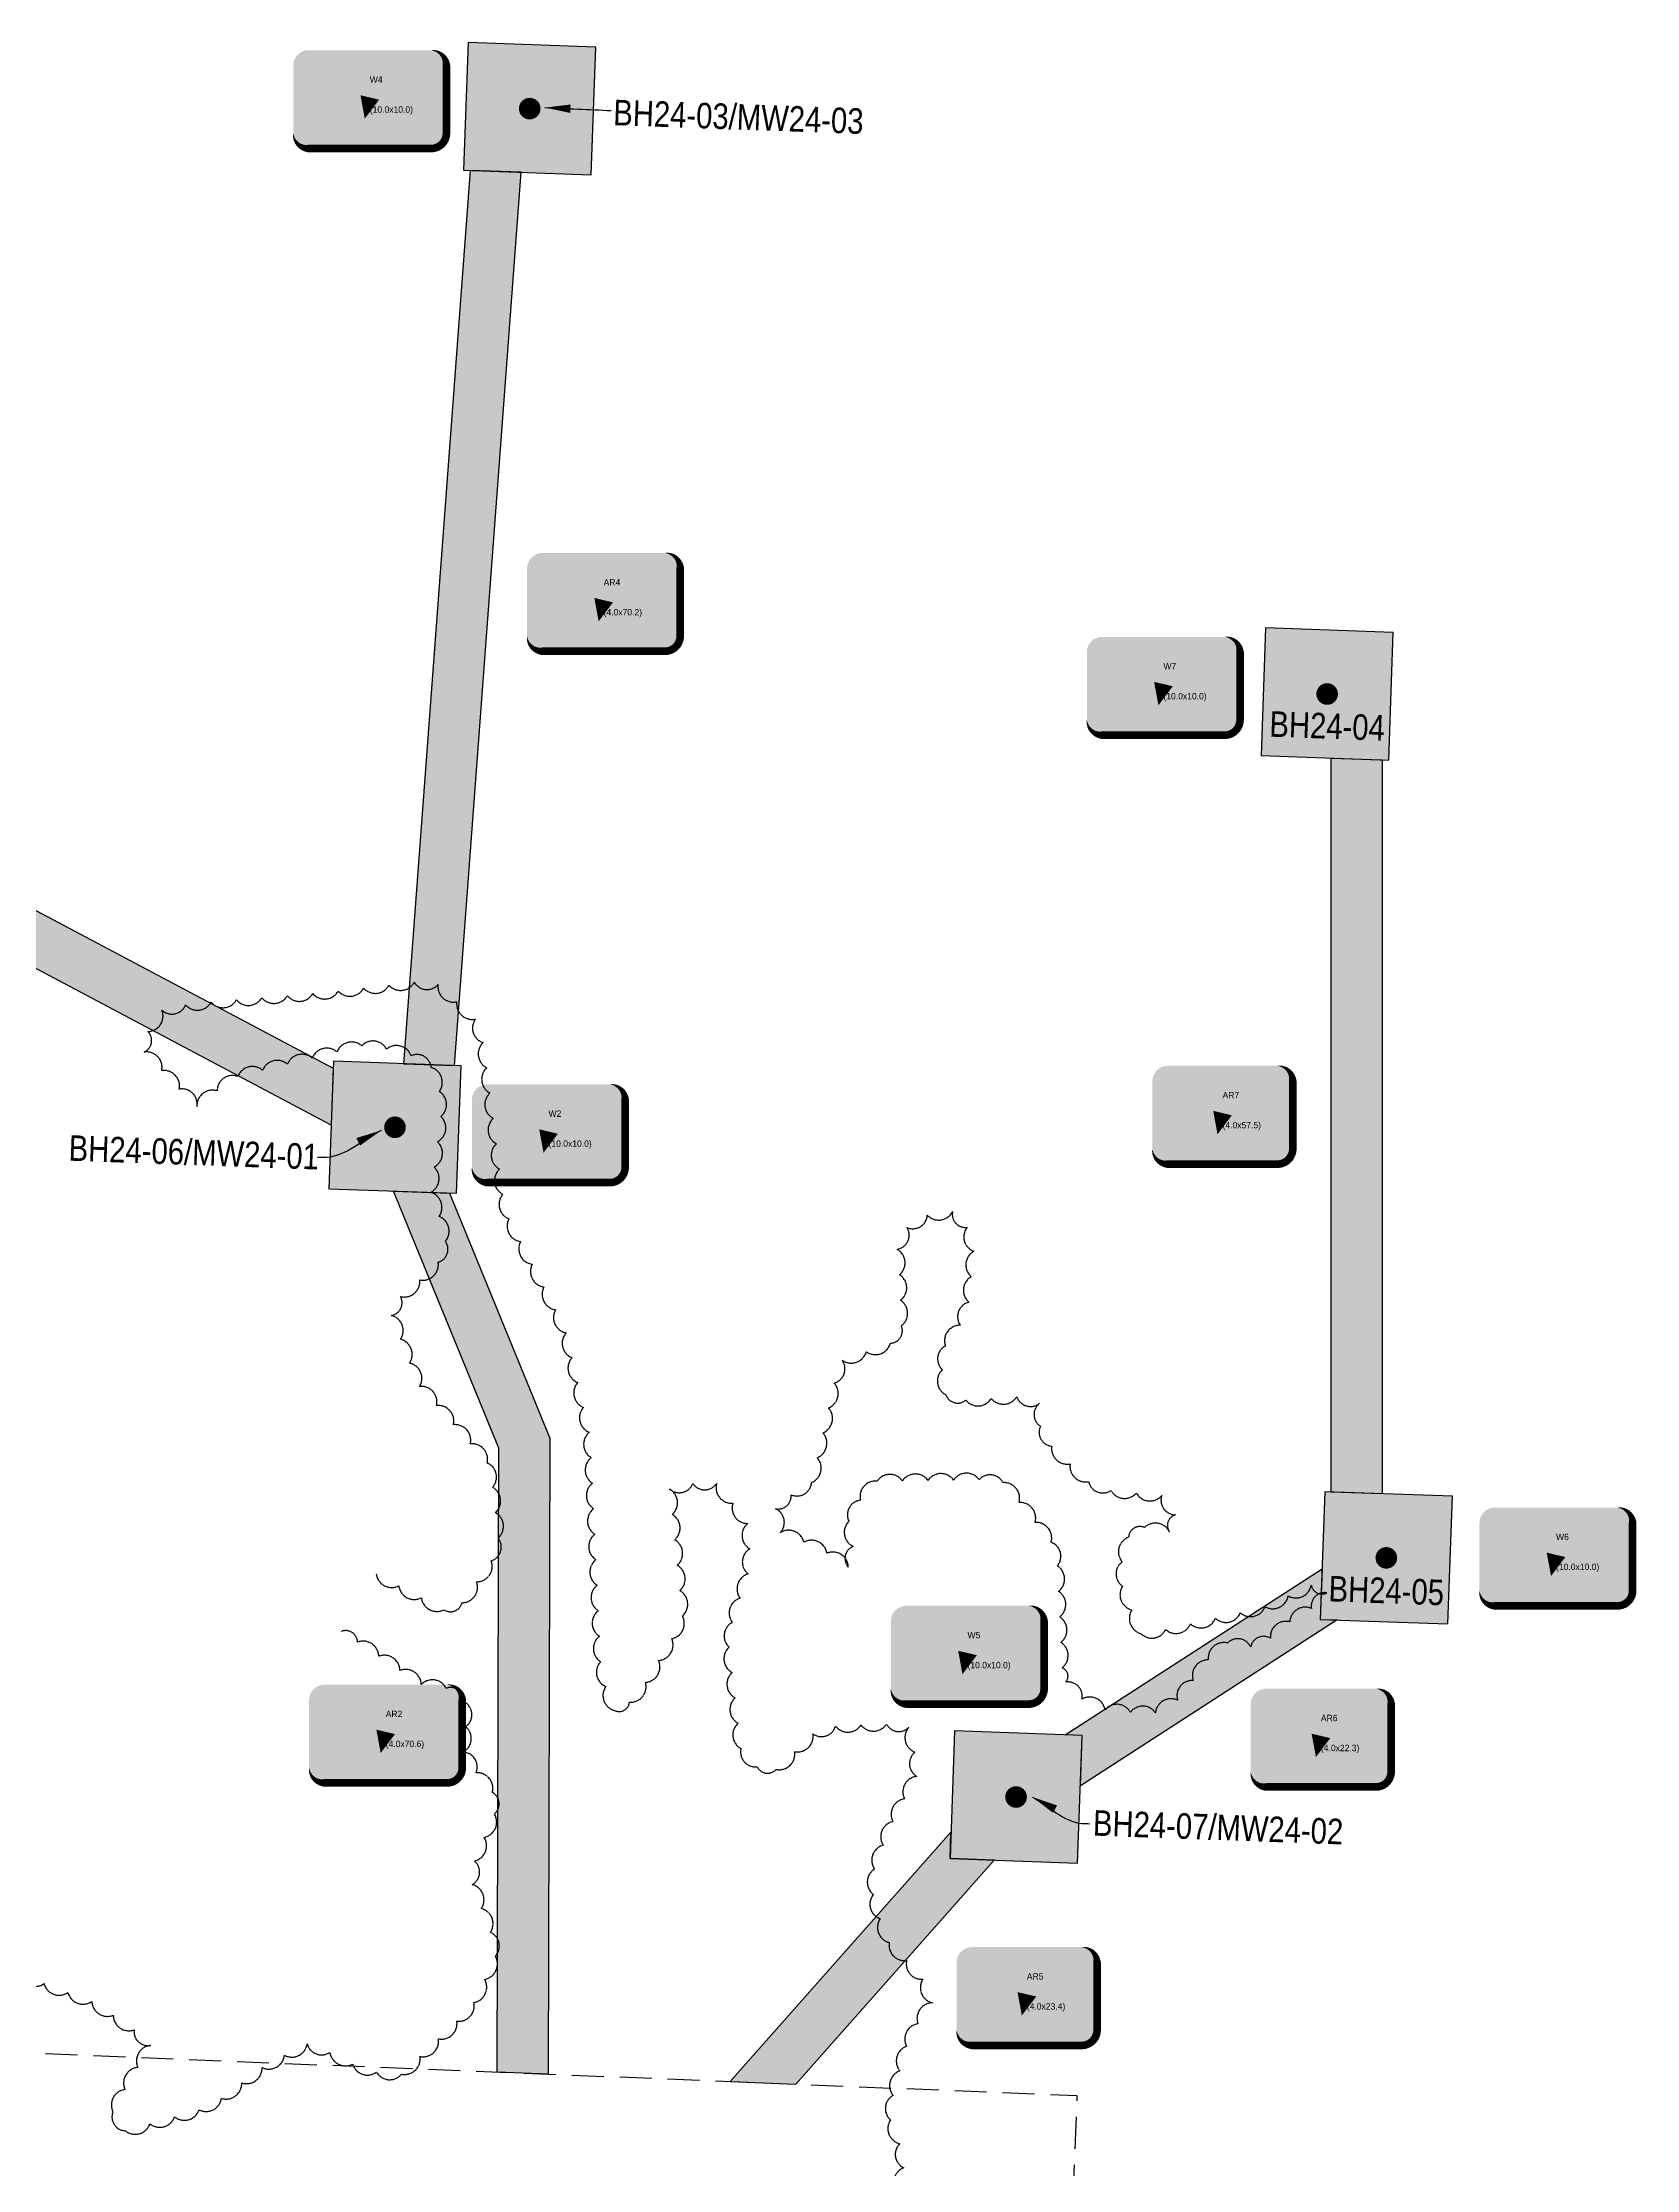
# Model space of a CAD drawing. Extents: x 344561 to 347038, y 6179051 to 6181769.
# Drawn here: x 346353 to 346977, y 6179740 to 6180573 of the extents above; entities that cross this region are included whole.
import ezdxf
from ezdxf.enums import TextEntityAlignment as Align

# ---------------------------------------------------------------- set-up
doc = ezdxf.new("R2018")
doc.units = 0
doc.header["$LTSCALE"] = 5
doc.linetypes.add('0', pattern=[1, 1, 0])
doc.linetypes.add('foc-ACCESSROAD', pattern=[3.75, 2.5, -1.25])
for name, color, linetype in [('AS-SYMBOL', 7, 'Continuous'), ('C-WS', 13, 'foc-ACCESSROAD'), ('P-TEMP-BLOCKS', 250, 'Continuous'), ('P-TEMP-BLUE', 146, 'Continuous'), ('T-BUSH', 110, '0')]:
    doc.layers.add(name, color=color, linetype=linetype)
doc.layers.add('P-TEMP-BLUE-H', color=7, linetype='Continuous', true_color=0x99e6ff)
doc.styles.add('80CG', font='ARIALN.TTF', dxfattribs={"height": 10})
doc.styles.add('DESCRIPTION', font='ARIALN.TTF', dxfattribs={"height": 2.5})
doc.styles.get("Standard").update_dxf_attribs({"font": 'ARIALN.TTF'})
doc.dimstyles.new('Compass 5 000', dxfattribs={"dimscale": 5, "dimtxt": 9, "dimasz": 2, "dimexe": 0.2, "dimexo": 0.0625, "dimgap": 0.5, "dimtad": 0, "dimtih": 1, "dimtoh": 1, "dimzin": 0, "dimdsep": 46, "dimtxsty": '80CG', "dimcen": 0.1, "dimse1": 1, "dimse2": 1, "dimclrd": 256, "dimclrt": 256, "dimaunit": 1, "dimadec": 4, "dimazin": 0, "dimtfac": 0.06, "dimtofl": 0, "dimtmove": 0, "dimatfit": 1, "dimfxl": 0.2, "dimtolj": 1, "dimtzin": 0, "dimlwd": -1, "dimarcsym": 0})

# ---------------------------------------------------------------- blocks, each defined once
blk = doc.blocks.new('*X438')
at = {"color": 0}
for p, q in [((102.1, -2061.6), (108.8, -2061.6)), ((102.2, -2061.7), (108.8, -2061.7)), ((102.3, -2061.4), (108.6, -2061.4)), ((102.3, -2061.9), (108.6, -2061.9)), ((102.5, -2061.2), (108.5, -2061.2)), ((102.5, -2062), (108.4, -2062)), ((102.6, -2062.2), (108.3, -2062.2)), ((102.7, -2061.1), (108.2, -2061.1)), ((102.8, -2062.3), (108.1, -2062.3)), ((102.9, -2060.9), (108, -2060.9)), ((103, -2062.5), (108, -2062.5)), ((103.2, -2060.8), (107.7, -2060.8)), ((103.5, -2060.6), (107.4, -2060.6)), ((103.9, -2060.5), (107, -2060.5)), ((104.5, -2060.3), (106.5, -2060.3)), ((102.1, -2068.4), (108.8, -2068.4)), ((102.2, -2068.3), (108.7, -2068.3)), ((102.3, -2068.1), (108.6, -2068.1)), ((102.3, -2068.6), (108.7, -2068.6)), ((102.5, -2068), (108.4, -2068)), ((102.5, -2068.7), (108.5, -2068.7)), ((102.7, -2067.8), (108.3, -2067.8)), ((102.7, -2068.9), (108.3, -2068.9)), ((102.8, -2067.7), (108.1, -2067.7)), ((102.9, -2069.1), (108, -2069.1)), ((103, -2067.5), (108, -2067.5)), ((103.1, -2062.7), (107.8, -2062.7)), ((103.1, -2067.3), (107.8, -2067.3)), ((103.2, -2069.2), (107.8, -2069.2)), ((103.3, -2062.8), (107.7, -2062.8)), ((103.3, -2067.2), (107.6, -2067.2)), ((103.4, -2063), (107.5, -2063)), ((103.4, -2067), (107.5, -2067)), ((103.5, -2069.4), (107.4, -2069.4)), ((103.6, -2063.1), (107.3, -2063.1)), ((103.6, -2066.9), (107.3, -2066.9)), ((103.7, -2063.3), (107.2, -2063.3)), ((103.8, -2066.7), (107.2, -2066.7)), ((103.9, -2063.4), (107, -2063.4)), ((103.9, -2066.6), (107, -2066.6)), ((103.9, -2069.5), (107.1, -2069.5)), ((104.1, -2063.6), (106.9, -2063.6)), ((104.1, -2066.4), (106.9, -2066.4)), ((104.2, -2063.7), (106.7, -2063.7)), ((104.2, -2066.2), (106.7, -2066.2)), ((104.4, -2063.9), (106.6, -2063.9)), ((104.4, -2066.1), (106.6, -2066.1)), ((104.4, -2069.7), (106.5, -2069.7)), ((104.5, -2064.1), (106.4, -2064.1)), ((104.5, -2065.9), (106.4, -2065.9)), ((104.7, -2064.2), (106.3, -2064.2)), ((104.7, -2065.8), (106.2, -2065.8)), ((104.8, -2064.4), (106.1, -2064.4)), ((104.8, -2065.6), (106.1, -2065.6)), ((105, -2064.5), (105.9, -2064.5)), ((105, -2065.5), (105.9, -2065.5)), ((105.1, -2064.7), (105.8, -2064.7)), ((105.2, -2065.3), (105.8, -2065.3)), ((105.3, -2064.8), (105.6, -2064.8)), ((105.3, -2065.2), (105.6, -2065.2))]:
    blk.add_line(p, q, dxfattribs=at)
blk = doc.blocks.new('SP')
h = blk.add_hatch(color=255)
h.dxf.hatch_style = 1
edge = h.paths.add_edge_path()
edge.add_arc((0, 0), 1.06, 0, 360)
at = {"color": 150, "true_color": 0x0582ff}
for p, q in [((0.68, -0.68), (-0.68, 0.68)), ((-0.68, -0.68), (0.68, 0.68))]:
    blk.add_line(p, q, dxfattribs=at)
blk.add_circle((0, 0), 0.96, dxfattribs=at)
at = {"color": 150, "true_color": 0x0582ff, "xscale": 0.2, "yscale": 0.2, "zscale": 0.2}
blk.add_blockref('*X438', (-21.09, 413), dxfattribs=at)
blk = doc.blocks.new('*U441')
at = {"true_color": 0x99e6ff}
h = blk.add_hatch(color=141, dxfattribs=at)
edge = h.paths.add_edge_path()
edge.add_line((-24, -20), (24, -20))
edge.add_arc((24, -14), 6, 270, 360)
edge.add_line((30, -14), (30, 12.5))
edge.add_arc((24, 12.5), 6, 0, 90)
edge.add_line((24, 18.5), (-24, 18.5))
edge.add_arc((-24, 12.5), 6, 90, 180)
edge.add_line((-30, 12.5), (-30, -14))
edge.add_arc((-24, -14), 6, 180, 270)
at = {"color": 250, "flags": 128}
blk.add_lwpolyline([(-24, -20, 3, 3, 0), (24, -20, 3, 3, 0.414214), (30, -14, 3, 3, 0), (30, 12.5, 3, 0, 0.414214), (24, 18.5, 0, 0, 0), (-24, 18.5, 0, 0, 0.414214), (-30, 12.5, 0, 0, 0), (-30, -14, 0, 3, 0.414214)], format="xyseb", close=True, dxfattribs=at)
at = {"flags": 128}
blk.add_lwpolyline([(-1.96, -8.3, 0, 7.5, 0), (0, 0, 0, 0, 0)], format="xyseb", dxfattribs=at)
at = {"color": 250, "lineweight": 30, "flags": 104}
blk.add_attdef('TEMP_AREA_W1', text='', height=12, dxfattribs=at).set_placement((0, 8.26), align=Align.MIDDLE_CENTER)
blk.add_attdef('ENTER_TEXT', text='', height=9, dxfattribs=at).set_placement((0, -3.47), align=Align.TOP_CENTER)
blk = doc.blocks.new('*U439')
at = {"true_color": 0x99e6ff}
h = blk.add_hatch(color=141, dxfattribs=at)
edge = h.paths.add_edge_path()
edge.add_line((-21.5, -20), (21.5, -20))
edge.add_arc((21.5, -14), 6, 270, 360)
edge.add_line((27.5, -14), (27.5, 12.5))
edge.add_arc((21.5, 12.5), 6, 0, 90)
edge.add_line((21.5, 18.5), (-21.5, 18.5))
edge.add_arc((-21.5, 12.5), 6, 90, 180)
edge.add_line((-27.5, 12.5), (-27.5, -14))
edge.add_arc((-21.5, -14), 6, 180, 270)
at = {"color": 250, "flags": 128}
blk.add_lwpolyline([(-21.5, -20, 3, 3, 0), (21.5, -20, 3, 3, 0.414214), (27.5, -14, 3, 3, 0), (27.5, 12.5, 3, 0, 0.414214), (21.5, 18.5, 0, 0, 0), (-21.5, 18.5, 0, 0, 0.414214), (-27.5, 12.5, 0, 0, 0), (-27.5, -14, 0, 3, 0.414214)], format="xyseb", close=True, dxfattribs=at)
at = {"flags": 128}
blk.add_lwpolyline([(-1.96, -8.3, 0, 7.5, 0), (0, 0, 0, 0, 0)], format="xyseb", dxfattribs=at)
at = {"color": 250, "lineweight": 30, "flags": 104}
blk.add_attdef('TEMP_AREA_W1', text='', height=12, dxfattribs=at).set_placement((0, 8.26), align=Align.MIDDLE_CENTER)
blk.add_attdef('ENTER_TEXT', text='', height=9, dxfattribs=at).set_placement((0, -3.47), align=Align.TOP_CENTER)

msp = doc.modelspace()

# ---------------------------------------------------------------- hatches: boundary and pattern name
at = {"layer": 'P-TEMP-BLUE-H'}
h = msp.add_hatch(color=256, dxfattribs=at)
h.dxf.hatch_style = 1
h.paths.add_polyline_path([(346518.119, 6180522.629), (346568.076, 6180520.849), (346569.857, 6180570.805), (346519.9, 6180572.586)])
h = msp.add_hatch(color=256, dxfattribs=at)
h.dxf.hatch_style = 1
h.paths.add_polyline_path([(346520.62, 6180522.54), (346494.597, 6180172.769), (346514.594, 6180172.056), (346540.618, 6180521.827)])
h = msp.add_hatch(color=256, dxfattribs=at)
h.dxf.hatch_style = 1
h.paths.add_polyline_path([(346083.646, 6180374.203), (346467.038, 6180170.964), (346466.246, 6180148.753), (346082.849, 6180351.994)])
h = msp.add_hatch(color=256, dxfattribs=at)
h.dxf.hatch_style = 1
h.paths.add_polyline_path([(346830.374, 6180293.426), (346880.331, 6180291.645), (346882.112, 6180341.602), (346832.155, 6180343.383)])
h = msp.add_hatch(color=256, dxfattribs=at)
h.dxf.hatch_style = 1
h.paths.add_polyline_path([(346857.837, 6180292.447), (346877.832, 6180291.734), (346877.812, 6180004.354), (346857.817, 6180005.067)])
h = msp.add_hatch(color=256, dxfattribs=at)
h.dxf.hatch_style = 1
h.paths.add_polyline_path([(346465.357, 6180123.791), (346515.313, 6180122.01), (346517.094, 6180171.967), (346467.137, 6180173.747)])
h = msp.add_hatch(color=256, dxfattribs=at)
h.dxf.hatch_style = 1
h.paths.add_polyline_path([(346490.646, 6180122.889), (346512.57, 6180122.108), (346551.837, 6180026.121), (346551.242, 6179777.16), (346531.248, 6179777.973), (346531.832, 6180022.212)])
h = msp.add_hatch(color=256, dxfattribs=at)
h.dxf.hatch_style = 1
h.paths.add_polyline_path([(346853.537, 6179955.199), (346903.493, 6179953.418), (346905.274, 6180003.375), (346855.318, 6180005.156)])
h = msp.add_hatch(color=256, dxfattribs=at)
h.dxf.hatch_style = 1
h.paths.add_polyline_path([(346854.24, 6179974.934), (346853.537, 6179955.199), (346860.174, 6179954.963), (346759.602, 6179889.999), (346760.306, 6179909.733), (346753.668, 6179909.97)])
h = msp.add_hatch(color=256, dxfattribs=at)
h.dxf.hatch_style = 1
h.paths.add_polyline_path([(346708.568, 6179861.558), (346758.525, 6179859.777), (346760.306, 6179909.733), (346710.349, 6179911.514)], flags=17)
h = msp.add_hatch(color=256, dxfattribs=at)
h.dxf.hatch_style = 1
h.paths.add_polyline_path([(346725.907, 6179860.939), (346708.568, 6179861.558), (346708.938, 6179871.939), (346622.415, 6179774.267), (346648.199, 6179773.219)])

# ---------------------------------------------------------------- linework, layer by layer
at = {"layer": 'C-WS', "flags": 128}
msp.add_lwpolyline([(346895.648, 6179217.85), (346736.117, 6179224.336), (346733.478, 6179159.411), (346124.147, 6179184.187), (346148.922, 6179793.517), (346758.255, 6179768.744), (346751.962, 6179613.912), (346911.485, 6179607.427)], dxfattribs=at)
at = {"layer": 'P-TEMP-BLUE'}
for points in [[(346518.119, 6180522.629), (346568.076, 6180520.849), (346569.857, 6180570.805), (346519.9, 6180572.586)], [(346514.594, 6180172.056), (346540.618, 6180521.827), (346520.62, 6180522.54), (346494.597, 6180172.769)], [(346082.849, 6180351.994), (346083.646, 6180374.203), (346467.038, 6180170.964), (346466.246, 6180148.753)], [(346830.374, 6180293.426), (346880.331, 6180291.645), (346882.112, 6180341.602), (346832.155, 6180343.383)], [(346857.817, 6180005.067), (346857.837, 6180292.447), (346877.832, 6180291.734), (346877.812, 6180004.354)], [(346465.357, 6180123.791), (346515.313, 6180122.01), (346517.094, 6180171.967), (346467.137, 6180173.747)], [(346490.646, 6180122.889), (346512.57, 6180122.108), (346551.837, 6180026.121), (346551.242, 6179777.16), (346531.248, 6179777.973), (346531.832, 6180022.212)], [(346853.537, 6179955.199), (346903.493, 6179953.418), (346905.274, 6180003.375), (346855.318, 6180005.156)], [(346854.24, 6179974.934), (346853.537, 6179955.199), (346860.174, 6179954.963), (346759.602, 6179889.999), (346760.306, 6179909.733), (346753.668, 6179909.97)], [(346708.568, 6179861.558), (346758.525, 6179859.777), (346760.306, 6179909.733), (346710.349, 6179911.514)], [(346725.907, 6179860.939), (346708.568, 6179861.558), (346708.938, 6179871.939), (346622.415, 6179774.267), (346648.199, 6179773.219)]]:
    msp.add_lwpolyline(points, close=True, dxfattribs=at)
at = {"layer": 'T-BUSH', "flags": 128}
for points in [[(346483.887, 6179973.002, 0.5205671), (346492.723, 6179968.326, 0.5205671), (346501.56, 6179963.649, 0.5205671), (346510.396, 6179958.973, 0.5205671), (346517.448, 6179961.699, 0.5205671), (346523.183, 6179969.888, 0.5205671), (346528.918, 6179978.078, 0.5205671), (346531.629, 6179987.039, 0.5205671), (346530.525, 6179996.976, 0.5205671), (346529.42, 6180006.912, 0.5205671), (346527.34, 6180016.416, 0.5205671), (346520.724, 6180023.912, 0.5205671), (346514.108, 6180031.407, 0.5205671), (346507.492, 6180038.903, 0.5205671), (346500.876, 6180046.398, 0.5205671), (346496.927, 6180055.504, 0.5205671), (346493.381, 6180064.851, 0.5205671), (346489.834, 6180074.198, 0.5205671), (346493.355, 6180081.604, 0.5205671), (346500.938, 6180088.104, 0.5205671), (346508.151, 6180095.026, 0.5205671), (346510.961, 6180103.269, 0.5205671), (346508.462, 6180112.937, 0.5205671), (346505.225, 6180122.397, 0.5205671), (346506.519, 6180132.301, 0.5205671), (346507.852, 6180142.21, 0.5205671), (346509.184, 6180152.118, 0.5205671), (346508.578, 6180161.84, 0.5205671), (346505.378, 6180171.312, 0.5205671), (346497.568, 6180175.859, 0.5205671), (346487.906, 6180178.429, 0.5205671), (346478.233, 6180179.755, 0.5205671), (346468.527, 6180177.36, 0.5205671), (346458.82, 6180174.964, 0.5205671), (346449.114, 6180172.569, 0.5205671), (346439.407, 6180170.173, 0.5205671), (346429.701, 6180167.778, 0.5205671), (346421.565, 6180162.134, 0.5205671), (346413.661, 6180156.012, 0.5205671), (346406.758, 6180162.793, 0.5205671), (346399.892, 6180170.06, 0.5205671), (346393.026, 6180177.327, 0.5205671), (346394.505, 6180185.346, 0.5205671), (346399.961, 6180193.723, 0.5205671), (346409.27, 6180195.798, 0.5205671), (346419.214, 6180196.833, 0.5205671), (346429.166, 6180197.781, 0.5205671), (346439.132, 6180198.584, 0.5205671), (346449.097, 6180199.388, 0.5205671), (346459.062, 6180200.191, 0.5205671), (346469.007, 6180201.204, 0.5205671), (346478.938, 6180202.355, 0.5205671), (346488.87, 6180203.506, 0.5205671), (346498.801, 6180204.657, 0.5205671), (346508.081, 6180203.814, 0.5205671), (346515.418, 6180197.023, 0.5205671), (346522.755, 6180190.231, 0.5205671), (346525.738, 6180181.065, 0.5205671), (346527.175, 6180171.174, 0.5205671), (346528.428, 6180161.255, 0.5205671), (346529.681, 6180151.337, 0.5205671), (346530.934, 6180141.418, 0.5205671), (346532.187, 6180131.499, 0.5205671), (346533.439, 6180121.58, 0.5205671), (346535.852, 6180112.02, 0.5205671), (346540.418, 6180103.126, 0.5205671), (346544.984, 6180094.231, 0.5205671), (346549.549, 6180085.337, 0.5205671), (346554.115, 6180076.443, 0.5205671), (346558.268, 6180067.397, 0.5205671), (346560.527, 6180057.658, 0.5205671), (346562.787, 6180047.919, 0.5205671), (346565.046, 6180038.18, 0.5205671), (346567.305, 6180028.441, 0.5205671), (346568.098, 6180018.5, 0.5205671), (346568.555, 6180008.513, 0.5205671), (346569.012, 6179998.526, 0.5205671), (346569.469, 6179988.538, 0.5205671), (346569.926, 6179978.551, 0.5205671), (346570.383, 6179968.564, 0.5205671), (346570.84, 6179958.577, 0.5205671), (346571.297, 6179948.589, 0.5205671), (346571.754, 6179938.602, 0.5205671), (346573.777, 6179928.926, 0.5205671), (346577.174, 6179919.523, 0.5205671), (346583.067, 6179922.778, 0.5205671), (346589.324, 6179930.525, 0.5205671), (346594.451, 6179939.107, 0.5205671), (346599.579, 6179947.69, 0.5205671), (346603.741, 6179956.488, 0.5205671), (346602.745, 6179966.436, 0.5205671), (346601.749, 6179976.384, 0.5205671), (346600.752, 6179986.332, 0.5205671), (346599.756, 6179996.28, 0.5205671), (346598.76, 6180006.227, 0.5205671), (346607.827, 6180008.355, 0.5205671), (346617.15, 6180008.356, 0.5205671), (346623.578, 6180000.699, 0.5205671), (346629.361, 6179992.778, 0.5205671), (346630.128, 6179982.81, 0.5205671), (346629.477, 6179973.011, 0.5205671), (346626.39, 6179963.502, 0.5205671), (346623.302, 6179953.993, 0.5205671), (346622.076, 6179944.301, 0.5205671), (346623.258, 6179934.374, 0.5205671), (346624.441, 6179924.446, 0.5205671), (346625.583, 6179914.514, 0.5205671), (346626.718, 6179904.581, 0.5205671), (346633.028, 6179897.472, 0.5205671), (346640.542, 6179896.434, 0.5205671), (346647.718, 6179903.396, 0.5205671), (346654.893, 6179910.358, 0.5205671), (346663.738, 6179913.432, 0.5205671), (346673.727, 6179913.84, 0.5205671), (346683.716, 6179914.247, 0.5205671), (346692.402, 6179912.914, 0.5205671), (346694.82, 6179903.213, 0.5205671), (346695.515, 6179893.731, 0.5205671), (346690.752, 6179884.941, 0.5205671), (346686.219, 6179876.041, 0.5205671), (346682.395, 6179866.803, 0.5205671), (346679.02, 6179857.465, 0.5205671), (346678.545, 6179847.479, 0.5205671), (346681.245, 6179837.997, 0.5205671), (346684.792, 6179828.65, 0.5205671), (346691.626, 6179821.678, 0.5205671), (346697.963, 6179814.326, 0.5205671), (346701.677, 6179805.044, 0.5205671), (346696.007, 6179796.866, 0.5205671), (346691.593, 6179788.059, 0.5205671), (346688.939, 6179778.42, 0.5205671), (346686.285, 6179768.781, 0.5205671), (346685.253, 6179759.226, 0.5205671), (346688.889, 6179749.913, 0.5205671), (346690.427, 6179740.461, 0.5205671), (346688.048, 6179730.75, 0.5205671), (346686.507, 6179721.079, 0.5205671), (346689.773, 6179711.629, 0.5205671), (346693.038, 6179702.18, 0.5205671), (346698.61, 6179694.013, 0.5205671), (346707.044, 6179689.805, 0.5205671), (346716.858, 6179687.902, 0.5205671), (346726.673, 6179685.998, 0.5205671), (346731.509, 6179680.124, 0.5205671), (346731.18, 6179670.131, 0.5205671), (346730.852, 6179660.139, 0.5205671), (346730.523, 6179650.147, 0.5205671), (346730.195, 6179640.154, 0.5205671), (346732.489, 6179630.476, 0.5205671), (346735.166, 6179620.843, 0.5205671), (346741.87, 6179616.56, 0.5205671), (346751.868, 6179616.65, 0.5205671), (346761.865, 6179616.739, 0.5205671), (346771.862, 6179616.829, 0.5205671), (346781.859, 6179616.918, 0.5205671), (346791.857, 6179617.008, 0.5205671), (346801.854, 6179617.098, 0.5205671), (346811.851, 6179617.187, 0.5205671), (346821.849, 6179617.277, 0.5205671), (346831.846, 6179617.367, 0.5205671), (346841.843, 6179617.456, 0.5205671), (346851.841, 6179617.546, 0.5205671), (346861.838, 6179617.635, 0.5205671), (346871.835, 6179617.725, 0.5205671), (346881.832, 6179617.815, 0.5205671), (346887.16, 6179623.109, 0.5205671), (346888.328, 6179633.038, 0.5205671), (346891.297, 6179641.444, 0.5205671), (346900.895, 6179644.243, 0.5205671), (346910.494, 6179647.041, 0.5205671), (346913.668, 6179637.723, 0.5205671), (346915.325, 6179632.589, 0.5205671)], [(346901.696, 6179328.861, 0.5205671), (346892.495, 6179326.457, 0.5205671), (346882.614, 6179327.977, 0.5205671), (346873.237, 6179326.839, 0.5205671), (346864.6, 6179321.803, 0.5205671), (346855.51, 6179318.628, 0.5205671), (346845.525, 6179319.127, 0.5205671), (346835.54, 6179319.626, 0.5205671), (346825.95, 6179320.855, 0.5205671), (346820.068, 6179328.94, 0.5205671), (346814.186, 6179337.024, 0.5205671), (346808.767, 6179345.424, 0.5205671), (346803.398, 6179353.857, 0.5205671), (346799.269, 6179362.952, 0.5205671), (346795.26, 6179372.111, 0.5205671), (346788.537, 6179377.294, 0.5205671), (346778.548, 6179377.694, 0.5205671), (346768.558, 6179378.093, 0.5205671), (346758.568, 6179378.493, 0.5205671), (346748.575, 6179378.272, 0.5205671), (346738.582, 6179377.978, 0.5205671), (346728.589, 6179377.684, 0.5205671), (346718.595, 6179377.39, 0.5205671), (346708.602, 6179377.097, 0.5205671), (346700.44, 6179371.641, 0.5205671), (346692.497, 6179365.57, 0.5205671), (346684.555, 6179359.498, 0.5205671), (346680.245, 6179350.668, 0.5205671), (346676.53, 6179341.386, 0.5205671), (346672.816, 6179332.104, 0.5205671), (346678.061, 6179324.286, 0.5205671), (346685.653, 6179317.781, 0.5205671), (346687.81, 6179309.229, 0.5205671), (346685.216, 6179300.584, 0.5205671), (346675.253, 6179299.754, 0.5205671), (346665.391, 6179298.509, 0.5205671), (346656.162, 6179294.665, 0.5205671), (346646.857, 6179291.032, 0.5205671), (346637.281, 6179288.16, 0.5205671), (346627.704, 6179285.288, 0.5205671), (346619.679, 6179280.877, 0.5205671), (346616.879, 6179271.279, 0.5205671), (346614.079, 6179261.682, 0.5205671), (346611.278, 6179252.084, 0.5205671), (346608.065, 6179242.623, 0.5205671), (346604.608, 6179233.242, 0.5205671), (346601.15, 6179223.861, 0.5205671), (346595.13, 6179216.882, 0.5205671), (346585.994, 6179212.822, 0.5205671), (346576.857, 6179208.763, 0.5205671), (346570.811, 6179201.95, 0.5205671), (346567.828, 6179192.408, 0.5205671), (346565.177, 6179182.801, 0.5205671), (346564.347, 6179172.838, 0.5205671), (346562.344, 6179163.203, 0.5205671), (346557.871, 6179154.262, 0.5205671), (346553.35, 6179145.426, 0.5205671), (346543.651, 6179147.85, 0.5205671), (346535.704, 6179152.731, 0.5205671), (346530.254, 6179161.113, 0.5205671), (346524.804, 6179169.494, 0.5205671), (346519.354, 6179177.876, 0.5205671), (346511.652, 6179184.017, 0.5205671), (346503.299, 6179189.511, 0.5205671), (346494.945, 6179195.004, 0.5205671), (346486.592, 6179200.498, 0.5205671), (346478.239, 6179205.991, 0.5205671), (346469.886, 6179211.485, 0.5205671), (346461.425, 6179216.702, 0.5205671), (346451.563, 6179218.345, 0.5205671), (346441.701, 6179219.988, 0.5205671), (346431.839, 6179221.631, 0.5205671), (346421.96, 6179223.163, 0.5205671), (346412.063, 6179224.577, 0.5205671), (346402.166, 6179225.99, 0.5205671), (346392.269, 6179227.403, 0.5205671), (346382.371, 6179228.817, 0.5205671), (346372.454, 6179229.948, 0.5205671), (346362.456, 6179229.948, 0.5205671), (346352.459, 6179229.948, 0.5205671), (346342.461, 6179229.948, 0.5205671), (346334.452, 6179233.73, 0.5205671), (346328.787, 6179241.967, 0.5205671), (346323.122, 6179250.205, 0.5205671), (346317.456, 6179258.442, 0.5205671), (346311.791, 6179266.68, 0.5205671), (346306.126, 6179274.918, 0.5205671), (346301.041, 6179283.493, 0.5205671), (346296.672, 6179292.486, 0.5205671), (346292.303, 6179301.478, 0.5205671), (346287.933, 6179310.471, 0.5205671), (346283.564, 6179319.463, 0.5205671), (346279.195, 6179328.455, 0.5205671), (346274.362, 6179337.197, 0.5205671), (346269.217, 6179345.769, 0.5205671), (346260.284, 6179350.078, 0.5205671), (346251.166, 6179354.179, 0.5205671), (346242.048, 6179358.281, 0.5205671), (346236.558, 6179365.716, 0.5205671), (346233.239, 6179375.147, 0.5205671), (346229.92, 6179384.578, 0.5205671), (346226.6, 6179394.008, 0.5205671), (346223.281, 6179403.439, 0.5205671), (346219.962, 6179412.869, 0.5205671), (346216.642, 6179422.3, 0.5205671), (346213.323, 6179431.73, 0.5205671), (346210.004, 6179441.161, 0.5205671), (346208.656, 6179451.036, 0.5205671), (346207.609, 6179460.979, 0.5205671), (346206.562, 6179470.921, 0.5205671), (346205.515, 6179480.864, 0.5205671), (346204.468, 6179490.807, 0.5205671), (346202.987, 6179500.633, 0.5205671), (346198.922, 6179509.767, 0.5205671), (346194.857, 6179518.901, 0.5205671), (346190.792, 6179528.035, 0.5205671), (346186.726, 6179537.169, 0.5205671), (346182.661, 6179546.303, 0.5205671), (346178.596, 6179555.436, 0.5205671), (346174.53, 6179564.57, 0.5205671), (346168.985, 6179572.847, 0.5205671), (346163.085, 6179580.918, 0.5205671), (346157.184, 6179588.989, 0.5205671), (346151.284, 6179597.06, 0.5205671), (346145.352, 6179605.104, 0.5205671), (346138.282, 6179612.172, 0.5205671), (346131.211, 6179619.24, 0.5205671), (346125.267, 6179626.827, 0.5205671), (346124.494, 6179636.795, 0.5205671), (346123.721, 6179646.762, 0.5205671), (346122.948, 6179656.73, 0.5205671), (346122.176, 6179666.698, 0.5205671), (346121.216, 6179676.648, 0.5205671), (346120.111, 6179686.585, 0.5205671), (346119.007, 6179696.521, 0.5205671), (346117.325, 6179706.298, 0.5205671), (346113.158, 6179715.386, 0.5205671), (346108.991, 6179724.474, 0.5205671), (346104.824, 6179733.562, 0.5205671), (346100.658, 6179742.649, 0.5205671), (346097.21, 6179751.894, 0.5205671), (346097.21, 6179761.892, 0.5205671), (346097.21, 6179771.89, 0.5205671), (346097.833, 6179781.799, 0.5205671), (346100.609, 6179791.404, 0.5205671), (346103.385, 6179801.009, 0.5205671), (346106.16, 6179810.613, 0.5205671), (346108.936, 6179820.218, 0.5205671), (346114.153, 6179828.54, 0.5205671), (346120.485, 6179836.277, 0.5205671), (346124.153, 6179832.123, 0.5205671), (346126.579, 6179822.424, 0.5205671), (346129.005, 6179812.725, 0.5205671), (346131.124, 6179802.964, 0.5205671), (346132.645, 6179793.083, 0.5205671), (346135.168, 6179784.495, 0.5205671), (346145.116, 6179785.49, 0.5205671), (346155.064, 6179786.484, 0.5205671), (346165.005, 6179786.383, 0.5205671), (346174.939, 6179785.254, 0.5205671), (346184.872, 6179784.126, 0.5205671), (346194.806, 6179782.997, 0.5205671), (346204.745, 6179781.913, 0.5205671), (346214.694, 6179780.935, 0.5205671), (346224.644, 6179779.956, 0.5205671), (346234.594, 6179778.978, 0.5205671), (346244.543, 6179778, 0.5205671), (346254.493, 6179777.021, 0.5205671), (346264.466, 6179776.672, 0.5205671), (346274.46, 6179776.928, 0.5205671), (346284.454, 6179777.184, 0.5205671), (346294.367, 6179777.569, 0.5205671), (346298.785, 6179786.537, 0.5205671), (346303.204, 6179795.505, 0.5205671), (346306.784, 6179804.69, 0.5205671), (346305.945, 6179814.112, 0.5205671), (346298.377, 6179820.645, 0.5205671), (346291.916, 6179828.147, 0.5205671), (346286.443, 6179836.514, 0.5205671), (346285.072, 6179845.455, 0.5205671), (346288.609, 6179854.242, 0.5205671), (346298.605, 6179854.455, 0.5205671), (346308.6, 6179854.667, 0.5205671), (346318.595, 6179854.88, 0.5205671), (346327.006, 6179849.71, 0.5205671), (346331.753, 6179841.429, 0.5205671), (346334.916, 6179831.944, 0.5205671), (346338.078, 6179822.46, 0.5205671), (346344.445, 6179816.07, 0.5205671), (346353.813, 6179812.578, 0.5205671), (346363.181, 6179809.086, 0.5205671), (346372.549, 6179805.594, 0.5205671), (346380.922, 6179800.204, 0.5205671), (346389.125, 6179794.488, 0.5205671), (346395.574, 6179788.385, 0.5205671), (346390.547, 6179779.743, 0.5205671), (346385.521, 6179771.1, 0.5205671), (346380.812, 6179762.441, 0.5205671), (346385.667, 6179754.942, 0.5205671), (346395.28, 6179757.688, 0.5205671), (346404.893, 6179760.434, 0.5205671), (346414.507, 6179763.179, 0.5205671), (346423.249, 6179767.67, 0.5205671), (346431.222, 6179773.702, 0.5205671), (346439.196, 6179779.733, 0.5205671), (346447.928, 6179784.542, 0.5205671), (346456.871, 6179789.012, 0.5205671), (346465.769, 6179785.671, 0.5205671), (346474.661, 6179781.1, 0.5205671), (346483.98, 6179777.938, 0.5205671), (346493.801, 6179777.122, 0.5205671), (346501.018, 6179784.041, 0.5205671), (346508.234, 6179790.961, 0.5205671), (346515.45, 6179797.88, 0.5205671), (346522.133, 6179805.18, 0.5205671), (346526.324, 6179814.257, 0.5205671), (346530.515, 6179823.334, 0.5205671), (346528.593, 6179832.622, 0.5205671), (346525.04, 6179841.968, 0.5205671), (346521.488, 6179851.313, 0.5205671), (346522.319, 6179860.603, 0.5205671), (346526.12, 6179869.85, 0.5205671), (346530.182, 6179878.985, 0.5205671), (346529.357, 6179887.441, 0.5205671), (346522.955, 6179895.12, 0.5205671), (346517.97, 6179903.232, 0.5205671), (346518.985, 6179913.178, 0.5205671), (346518.681, 6179922.746, 0.5205671), (346511.242, 6179928.219, 0.5205671), (346501.501, 6179929.644, 0.5205671), (346493.182, 6179935.188, 0.5205671), (346484.862, 6179940.733, 0.5205671), (346476.543, 6179946.277, 0.5205671), (346470.217, 6179950.493, 0.5205671)]]:
    msp.add_lwpolyline(points, format="xyb", dxfattribs=at)
msp.add_lwpolyline([(346752.438, 6179936.199, 0.5205671), (346751.977, 6179946.186, 0.5205671), (346751.515, 6179956.173, 0.5205671), (346751.054, 6179966.16, 0.5205671), (346750.593, 6179976.147, 0.5205671), (346748.145, 6179985.381, 0.5205671), (346741.872, 6179993.166, 0.5205671), (346735.599, 6180000.951, 0.5205671), (346729.326, 6180008.735, 0.5205671), (346719.949, 6180009.902, 0.5205671), (346709.952, 6180009.749, 0.5205671), (346699.956, 6180009.595, 0.5205671), (346689.959, 6180009.441, 0.5205671), (346679.963, 6180009.287, 0.5205671), (346673.497, 6180001.858, 0.5205671), (346668.988, 6179993.625, 0.5205671), (346670.632, 6179983.763, 0.5205671), (346668.729, 6179975.669, 0.5205671), (346660.346, 6179981.116, 0.5205671), (346651.352, 6179985.386, 0.5205671), (346642.068, 6179989.098, 0.5205671), (346640.167, 6179998.539, 0.5205671), (346646.311, 6180004.008, 0.5205671), (346654.31, 6180008.735, 0.5205671), (346656.539, 6180018.481, 0.5205671), (346658.767, 6180028.228, 0.5205671), (346660.996, 6180037.974, 0.5205671), (346663.224, 6180047.72, 0.5205671), (346666.352, 6180056.665, 0.5205671), (346675.78, 6180059.991, 0.5205671), (346685.208, 6180063.318, 0.5205671), (346689.523, 6180070.14, 0.5205671), (346689.2, 6180080.132, 0.5205671), (346688.815, 6180090.121, 0.5205671), (346687.91, 6180100.078, 0.5205671), (346691.768, 6180108.582, 0.5205671), (346699.676, 6180113.493, 0.5205671), (346709.58, 6180114.858, 0.5205671), (346715.332, 6180108.686, 0.5205671), (346717.854, 6180099.315, 0.5205671), (346716.906, 6180089.362, 0.5205671), (346715.957, 6180079.409, 0.5205671), (346712.575, 6180070.366, 0.5205671), (346706.763, 6180062.232, 0.5205671), (346705.567, 6180052.971, 0.5205671), (346706.982, 6180043.074, 0.5205671), (346714.752, 6180041.031, 0.5205671), (346724.727, 6180041.711, 0.5205671), (346734.701, 6180042.391, 0.5205671), (346743.629, 6180039.788, 0.5205671), (346743.958, 6180030.805, 0.5205671), (346748.409, 6180023.005, 0.5205671), (346755.602, 6180016.062, 0.5205671), (346762.796, 6180009.119, 0.5205671), (346771.604, 6180005.662, 0.5205671), (346781.552, 6180004.668, 0.5205671), (346791.5, 6180003.674, 0.5205671), (346796.859, 6179996.154, 0.5205671), (346794.549, 6179989.311, 0.5205671), (346784.727, 6179991.181, 0.5205671), (346778.497, 6179987.37, 0.5205671), (346775.972, 6179977.697, 0.5205671), (346776.142, 6179968.184, 0.5205671), (346779.799, 6179958.879, 0.5205671), (346783.456, 6179949.574, 0.5205671), (346792.959, 6179951.259, 0.5205671), (346802.718, 6179953.427, 0.5205671), (346812.478, 6179955.595, 0.5205671), (346822.238, 6179957.764, 0.5205671), (346831.919, 6179960.162, 0.5205671), (346840.973, 6179964.402, 0.5205671), (346850.027, 6179968.642, 0.5205671), (346856.073, 6179965.595, 0.5205671), (346850.092, 6179959.468, 0.5205671), (346841.583, 6179954.22, 0.5205671), (346834.03, 6179947.818, 0.5205671), (346826.293, 6179944.382, 0.5205671), (346817.183, 6179945.958, 0.5205671), (346809.709, 6179939.317, 0.5205671), (346803.798, 6179931.288, 0.5205671), (346797.68, 6179923.524, 0.5205671), (346788.999, 6179918.565, 0.5205671), (346779.224, 6179918.799, 0.5205671), (346769.28, 6179919.834, 0.5205671), (346760.259, 6179923.968, 0.5205671), (346753.957, 6179930.641, 0.5205671)], format="xyb", close=True, dxfattribs=at)

# ---------------------------------------------------------------- block references
at = {"layer": 'AS-SYMBOL', "xscale": 3.997076461999998, "yscale": 3.997076461999998, "zscale": 3.997076461999998}
for p in [(346543.988, 6180546.717), (346856.243, 6180317.514), (346491.225, 6180147.879), (346879.405, 6179979.287), (346734.437, 6179885.646)]:
    msp.add_blockref('SP', p, dxfattribs=at)
at = {"layer": 'P-TEMP-BLOCKS'}
ref = msp.add_blockref('*U441', (346481.369, 6180551.083), dxfattribs=dict(at, xscale=0.999769, yscale=0.999769, zscale=0.999769))
lines = msp.add_mtext('W4', dxfattribs={"layer": '0', "color": 250, "insert": (346481.369, 6180559.346), "char_height": 2.5, "attachment_point": 1})
ref.add_attrib('TEMP_AREA_W1', '', (346481.369, 6180559.346), dxfattribs={"flags": 104}).embed_mtext(lines)
lines = msp.add_mtext('(10.0x10.0)', dxfattribs={"layer": '0', "color": 250, "insert": (346481.372, 6180547.614), "char_height": 2.5, "attachment_point": 1})
ref.add_attrib('ENTER_TEXT', '', (346481.372, 6180547.614), dxfattribs={"flags": 104}).embed_mtext(lines)
ref = msp.add_blockref('*U441', (346572.936, 6180354.247), dxfattribs=dict(at, xscale=0.999769, yscale=0.999769, zscale=0.999769))
lines = msp.add_mtext('AR4', dxfattribs={"layer": '0', "color": 250, "insert": (346572.936, 6180362.51), "char_height": 2.5, "attachment_point": 1})
ref.add_attrib('TEMP_AREA_W1', '', (346572.936, 6180362.51), dxfattribs={"flags": 104}).embed_mtext(lines)
lines = msp.add_mtext('(4.0x70.2)', dxfattribs={"layer": '0', "color": 250, "insert": (346572.939, 6180350.778), "char_height": 2.5, "attachment_point": 1})
ref.add_attrib('ENTER_TEXT', '', (346572.939, 6180350.778), dxfattribs={"flags": 104}).embed_mtext(lines)
ref = msp.add_blockref('*U441', (346792.14, 6180321.394), dxfattribs=dict(at, xscale=0.999769, yscale=0.999769, zscale=0.999769))
lines = msp.add_mtext('W7', dxfattribs={"layer": '0', "color": 250, "insert": (346792.14, 6180329.657), "char_height": 2.5, "attachment_point": 1})
ref.add_attrib('TEMP_AREA_W1', '', (346792.14, 6180329.657), dxfattribs={"flags": 104}).embed_mtext(lines)
lines = msp.add_mtext('(10.0x10.0)', dxfattribs={"layer": '0', "color": 250, "insert": (346792.143, 6180317.924), "char_height": 2.5, "attachment_point": 1})
ref.add_attrib('ENTER_TEXT', '', (346792.143, 6180317.924), dxfattribs={"flags": 104}).embed_mtext(lines)
ref = msp.add_blockref('*U439', (346815.28, 6180153.434), dxfattribs=dict(at, xscale=0.999769, yscale=0.999769, zscale=0.999769))
lines = msp.add_mtext('AR7', dxfattribs={"layer": '0', "color": 250, "insert": (346815.28, 6180161.697), "char_height": 2.5, "attachment_point": 1})
ref.add_attrib('TEMP_AREA_W1', '', (346815.28, 6180161.697), dxfattribs={"flags": 104}).embed_mtext(lines)
lines = msp.add_mtext('(4.0x57.5)', dxfattribs={"layer": '0', "color": 250, "insert": (346815.283, 6180149.965), "char_height": 2.5, "attachment_point": 1})
ref.add_attrib('ENTER_TEXT', '', (346815.283, 6180149.965), dxfattribs={"flags": 104}).embed_mtext(lines)
ref = msp.add_blockref('*U441', (346551.355, 6180146.19), dxfattribs=dict(at, xscale=0.999769, yscale=0.999769, zscale=0.999769))
lines = msp.add_mtext('W2', dxfattribs={"layer": '0', "color": 250, "insert": (346551.355, 6180154.453), "char_height": 2.5, "attachment_point": 1})
ref.add_attrib('TEMP_AREA_W1', '', (346551.355, 6180154.453), dxfattribs={"flags": 104}).embed_mtext(lines)
lines = msp.add_mtext('(10.0x10.0)', dxfattribs={"layer": '0', "color": 250, "insert": (346551.359, 6180142.721), "char_height": 2.5, "attachment_point": 1})
ref.add_attrib('ENTER_TEXT', '', (346551.359, 6180142.721), dxfattribs={"flags": 104}).embed_mtext(lines)
ref = msp.add_blockref('*U441', (346945.867, 6179980.469), dxfattribs=dict(at, xscale=0.999769, yscale=0.999769, zscale=0.999769))
lines = msp.add_mtext('W6', dxfattribs={"layer": '0', "color": 250, "insert": (346945.867, 6179988.732), "char_height": 2.5, "attachment_point": 1})
ref.add_attrib('TEMP_AREA_W1', '', (346945.867, 6179988.732), dxfattribs={"flags": 104}).embed_mtext(lines)
lines = msp.add_mtext('(10.0x10.0)', dxfattribs={"layer": '0', "color": 250, "insert": (346945.87, 6179977), "char_height": 2.5, "attachment_point": 1})
ref.add_attrib('ENTER_TEXT', '', (346945.87, 6179977), dxfattribs={"flags": 104}).embed_mtext(lines)
ref = msp.add_blockref('*U441', (346715.408, 6179942.021), dxfattribs=dict(at, xscale=0.999769, yscale=0.999769, zscale=0.999769))
lines = msp.add_mtext('W5', dxfattribs={"layer": '0', "color": 250, "insert": (346715.408, 6179950.284), "char_height": 2.5, "attachment_point": 1})
ref.add_attrib('TEMP_AREA_W1', '', (346715.408, 6179950.284), dxfattribs={"flags": 104}).embed_mtext(lines)
lines = msp.add_mtext('(10.0x10.0)', dxfattribs={"layer": '0', "color": 250, "insert": (346715.411, 6179938.552), "char_height": 2.5, "attachment_point": 1})
ref.add_attrib('ENTER_TEXT', '', (346715.411, 6179938.552), dxfattribs={"flags": 104}).embed_mtext(lines)
ref = msp.add_blockref('*U441', (346487.59, 6179911.146), dxfattribs=dict(at, xscale=0.999769, yscale=0.999769, zscale=0.999769))
lines = msp.add_mtext('AR2', dxfattribs={"layer": '0', "color": 250, "insert": (346487.59, 6179919.409), "char_height": 2.5, "attachment_point": 1})
ref.add_attrib('TEMP_AREA_W1', '', (346487.59, 6179919.409), dxfattribs={"flags": 104}).embed_mtext(lines)
lines = msp.add_mtext('(4.0x70.6)', dxfattribs={"layer": '0', "color": 250, "insert": (346487.594, 6179907.677), "char_height": 2.5, "attachment_point": 1})
ref.add_attrib('ENTER_TEXT', '', (346487.594, 6179907.677), dxfattribs={"flags": 104}).embed_mtext(lines)
ref = msp.add_blockref('*U439', (346853.809, 6179909.562), dxfattribs=dict(at, xscale=0.999769, yscale=0.999769, zscale=0.999769))
lines = msp.add_mtext('AR6', dxfattribs={"layer": '0', "color": 250, "insert": (346853.809, 6179917.824), "char_height": 2.5, "attachment_point": 1})
ref.add_attrib('TEMP_AREA_W1', '', (346853.809, 6179917.824), dxfattribs={"flags": 104}).embed_mtext(lines)
lines = msp.add_mtext('(4.0x22.3)', dxfattribs={"layer": '0', "color": 250, "insert": (346853.812, 6179906.092), "char_height": 2.5, "attachment_point": 1})
ref.add_attrib('ENTER_TEXT', '', (346853.812, 6179906.092), dxfattribs={"flags": 104}).embed_mtext(lines)
ref = msp.add_blockref('*U439', (346738.648, 6179808.383), dxfattribs=dict(at, xscale=0.999769, yscale=0.999769, zscale=0.999769))
lines = msp.add_mtext('AR5', dxfattribs={"layer": '0', "color": 250, "insert": (346738.648, 6179816.646), "char_height": 2.5, "attachment_point": 1})
ref.add_attrib('TEMP_AREA_W1', '', (346738.648, 6179816.646), dxfattribs={"flags": 104}).embed_mtext(lines)
lines = msp.add_mtext('(4.0x23.4)', dxfattribs={"layer": '0', "color": 250, "insert": (346738.651, 6179804.914), "char_height": 2.5, "attachment_point": 1})
ref.add_attrib('ENTER_TEXT', '', (346738.651, 6179804.914), dxfattribs={"flags": 104}).embed_mtext(lines)

# ---------------------------------------------------------------- texts
at = {"layer": 'AS-SYMBOL', "color": 150, "true_color": 0x0582ff, "style": 'DESCRIPTION'}
for s, height, p in [('BH24-03/MW24-03', 9.99769, (346576.574, 6180540.247)), ('BH24-04', 9.9977, (346833.496, 6180300.828)), ('BH24-07/MW24-02', 9.99769, (346764.407, 6179870.545))]:
    msp.add_text(s, height=height, rotation=357.95835, dxfattribs=at).set_placement(p)
at = {"layer": 'AS-SYMBOL', "color": 150, "true_color": 0x0582ff, "insert": (346363.673, 6180144.798), "char_height": 9.99769, "width": 95.99869, "attachment_point": 1, "rotation": 357.95835, "style": 'DESCRIPTION'}
msp.add_mtext('BH24-06/MW24-01', dxfattribs=at)
at = {"layer": 'AS-SYMBOL', "color": 150, "true_color": 0x0582ff, "insert": (346857.015, 6179972.264), "char_height": 9.9977, "width": 44.81679, "attachment_point": 1, "rotation": 357.95835, "style": 'DESCRIPTION', "bg_fill": 1, "box_fill_scale": 1.15, "bg_fill_color": 256, "bg_fill_true_color": 10086143, "bg_fill_transparency": 0}
msp.add_mtext('BH24-05', dxfattribs=at)

# ---------------------------------------------------------------- leaders
at = {"layer": 'AS-SYMBOL', "color": 150, "true_color": 0x0582ff, "path_type": 1}
for points in [[(346549.934, 6180547.12), (346575.878, 6180545.959)], [(346485.82, 6180146.605), (346464.378, 6180136.083), (346460.907, 6180136.094)], [(346740.894, 6179885.603), (346760.159, 6179875.279), (346763.379, 6179875.199)]]:
    msp.add_leader(points, dimstyle='Compass 5 000', override={"dimclrd": 150}, dxfattribs=at)

doc.saveas('drawing.dxf')
